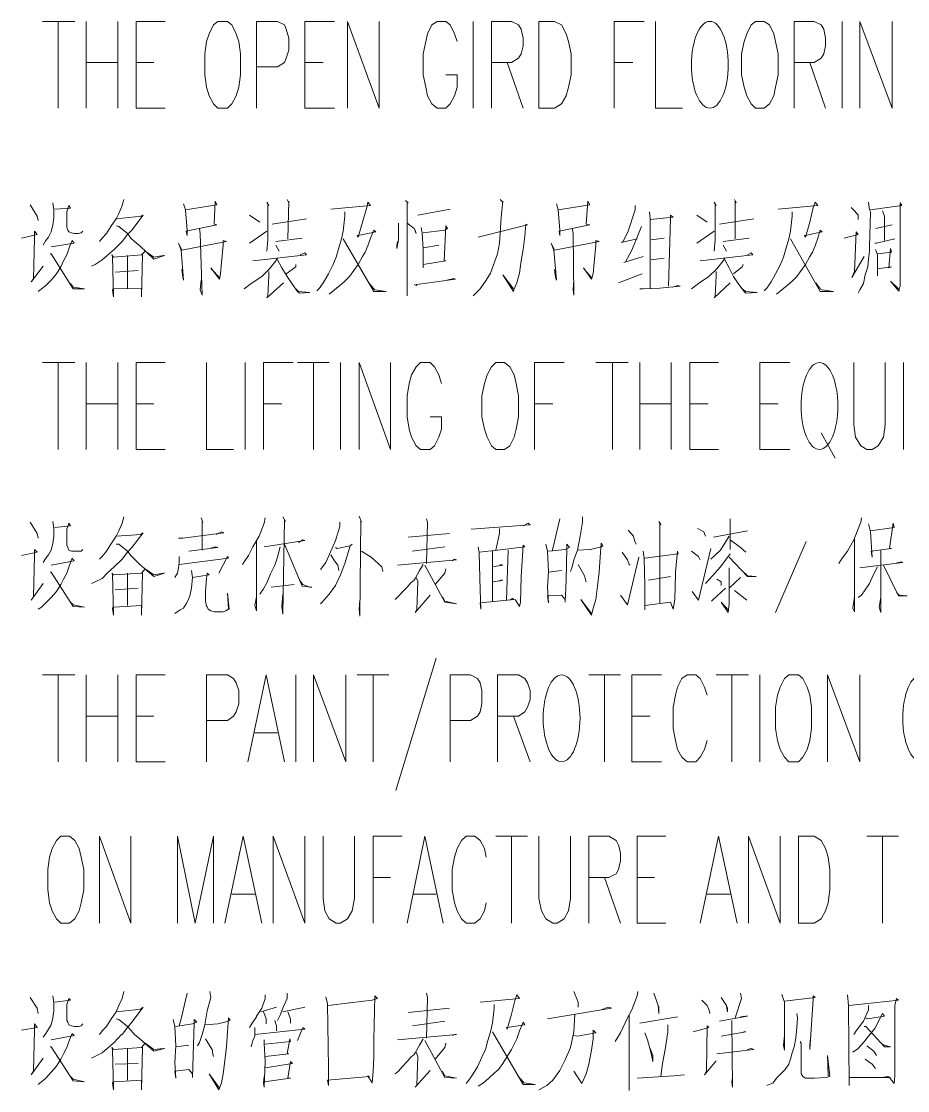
# Model space of a CAD drawing. Header units: millimetres. Extents: x 0 to 588, y 0 to 874.
# Drawn here: x 460.97 to 482.36, y 524.81 to 550.61 of the extents above; entities that cross this region are included whole.
import ezdxf

# ---------------------------------------------------------------- set-up
doc = ezdxf.new("R2010")
doc.units = ezdxf.units.MM
doc.layers.get('0').update_dxf_attribs({"lineweight": 18})

msp = doc.modelspace()

# ---------------------------------------------------------------- linework, layer by layer
at = {"color": 0, "lineweight": 0}
for points in [[(461.476, 550.609), (462.259, 550.609)], [(461.857, 550.609), (461.857, 548.513)], [(462.534, 550.609), (462.534, 548.513)], [(463.296, 550.609), (463.296, 548.513)], [(463.74, 548.513), (463.74, 550.609), (464.439, 550.609)], [(466.64, 548.513), (466.64, 550.609), (467.148, 550.609), (467.318, 550.524), (467.36, 550.418), (467.423, 550.206), (467.423, 549.91), (467.36, 549.72), (467.318, 549.614), (467.148, 549.508), (466.64, 549.508)], [(467.805, 548.513), (467.805, 550.609), (468.524, 550.609)], [(468.842, 548.513), (468.842, 550.609), (469.604, 548.513), (469.604, 550.609)], [(471.488, 550.122), (471.424, 550.312), (471.318, 550.524), (471.212, 550.609), (471.001, 550.609), (470.874, 550.524), (470.768, 550.312), (470.726, 550.122), (470.662, 549.825), (470.662, 549.317), (470.726, 549.021), (470.768, 548.809), (470.874, 548.619), (471.001, 548.513), (471.212, 548.513), (471.318, 548.619), (471.424, 548.809), (471.488, 549.021), (471.488, 549.317), (471.212, 549.317)], [(471.868, 550.609), (471.868, 548.513)], [(472.313, 548.513), (472.313, 550.609), (472.8, 550.609), (472.969, 550.524), (473.033, 550.418), (473.075, 550.206), (473.075, 550.016), (473.033, 549.825), (472.969, 549.72), (472.8, 549.614), (472.313, 549.614)], [(475.276, 548.513), (475.276, 550.609), (475.996, 550.609)], [(476.271, 550.609), (476.271, 548.513), (476.927, 548.513)], [(479.615, 548.513), (479.615, 550.609), (480.102, 550.609), (480.272, 550.524), (480.335, 550.418), (480.377, 550.206), (480.377, 550.016), (480.335, 549.825), (480.272, 549.72), (480.102, 549.614), (479.615, 549.614)], [(480.78, 550.609), (480.78, 548.513)], [(481.203, 548.513), (481.203, 550.609), (481.986, 548.513), (481.986, 550.609)], [(462.534, 549.614), (463.296, 549.614)], [(463.74, 549.614), (464.164, 549.614)], [(467.805, 549.614), (468.249, 549.614)], [(472.694, 549.614), (473.075, 548.513)], [(475.276, 549.614), (475.721, 549.614)], [(479.997, 549.614), (480.377, 548.513)], [(463.74, 548.513), (464.439, 548.513)], [(467.805, 548.513), (468.524, 548.513)], [(463.444, 546.312), (463.402, 546.163), (463.317, 545.973), (463.254, 545.846), (463.127, 545.655), (463.021, 545.486), (462.915, 545.38), (462.851, 545.296)], [(464.884, 546.205), (464.926, 546.058), (464.968, 545.571), (464.968, 545.444), (464.947, 545.55), (465.688, 545.698), (465.624, 545.719), (465.646, 546.269), (465.688, 546.185), (464.926, 546.058)], [(466.894, 546.248), (466.937, 546.163), (466.916, 546.185), (466.916, 545.338), (466.894, 545.062)], [(467.381, 546.312), (467.423, 546.227), (467.423, 546.269), (467.402, 545.359)], [(468.44, 546.079), (469.392, 546.163), (469.329, 546.248), (469.307, 546.121), (469.202, 545.761), (469.096, 545.402), (469.075, 545.444), (469.096, 545.444), (469.519, 545.529), (469.477, 545.571), (469.392, 545.38), (469.329, 545.19), (469.265, 545.042), (469.202, 544.936), (469.096, 544.745), (468.99, 544.597), (468.884, 544.449), (468.778, 544.343), (468.651, 544.237), (468.524, 544.131), (468.397, 544.026)], [(470.239, 546.29), (470.302, 546.227), (470.281, 546.227), (470.281, 543.983), (470.281, 544.428)], [(472.525, 546.312), (472.588, 546.248), (472.588, 546.269), (472.546, 545.888), (472.525, 545.507), (472.503, 545.253), (472.461, 544.999), (472.292, 544.533), (472.186, 544.364), (472.038, 544.153), (471.868, 543.983)], [(473.879, 546.205), (473.922, 546.058), (473.964, 545.571), (473.964, 545.444), (473.943, 545.55), (474.684, 545.698), (474.599, 545.719), (474.641, 546.269), (474.684, 546.185), (473.922, 546.058)], [(477.689, 546.248), (477.732, 546.163), (477.711, 546.185), (477.711, 545.338), (477.689, 545.062)], [(478.176, 546.312), (478.219, 546.227), (478.197, 546.269), (478.197, 545.359)], [(479.235, 546.079), (480.187, 546.163), (480.123, 546.248), (480.081, 546.121), (479.997, 545.761), (479.891, 545.402), (479.87, 545.444), (479.891, 545.444), (480.293, 545.529), (480.25, 545.571), (480.187, 545.38), (480.123, 545.19), (480.06, 545.042), (479.997, 544.936), (479.891, 544.745), (479.785, 544.597), (479.679, 544.449), (479.573, 544.343), (479.446, 544.237), (479.319, 544.131), (479.192, 544.026)], [(481.415, 546.248), (481.436, 546.058), (481.457, 546.015), (481.436, 545.169), (481.436, 545.062), (481.415, 544.872), (481.394, 544.682), (481.33, 544.491), (481.288, 544.28), (481.203, 544.131), (481.161, 544.047)], [(461.179, 546.185), (461.349, 545.909), (461.37, 545.804)], [(461.73, 546.227), (461.751, 546.058), (461.751, 545.867), (461.73, 545.698), (461.687, 545.529), (461.624, 545.402), (461.56, 545.317), (461.497, 545.211)], [(461.772, 546.079), (462.153, 546.1), (462.111, 546.163), (462.068, 546.015), (462.068, 545.634), (462.089, 545.571), (462.111, 545.529), (462.174, 545.507), (462.238, 545.486), (462.344, 545.486), (462.407, 545.507), (462.449, 545.55)], [(468.778, 546.015), (468.778, 545.909), (468.736, 545.55), (468.693, 545.359), (468.63, 545.147), (468.567, 544.915), (468.482, 544.724), (468.376, 544.513), (468.27, 544.322), (468.164, 544.174), (468.101, 544.11)], [(470.535, 545.931), (471.318, 546.079)], [(475.784, 546.163), (475.784, 546.058), (475.615, 545.55), (475.488, 545.296), (475.446, 545.274), (475.827, 545.359)], [(476.123, 546.015), (476.144, 545.846), (476.144, 544.153)], [(479.573, 546.015), (479.573, 545.909), (479.531, 545.55), (479.488, 545.359), (479.425, 545.147), (479.361, 544.915), (479.277, 544.724), (479.171, 544.513), (479.065, 544.322), (478.959, 544.174), (478.896, 544.11)], [(480.991, 546.121), (481.076, 546.036), (481.161, 545.931), (481.161, 545.825)], [(481.457, 546.058), (482.219, 546.163), (482.177, 546.227), (482.177, 544.216), (482.156, 544.153), (482.156, 544.11), (482.134, 544.11), (481.944, 544.343), (482.134, 544.153)], [(481.753, 546.036), (481.796, 545.909), (481.796, 545.317)], [(463.254, 545.846), (463.868, 545.909), (463.846, 545.909), (463.91, 545.931), (463.635, 545.571), (463.529, 545.465), (463.402, 545.296), (463.211, 545.105), (463.042, 544.957), (462.915, 544.851), (462.746, 544.745), (462.661, 544.703)], [(466.471, 545.931), (466.725, 545.761)], [(467.021, 545.719), (467.847, 545.846)], [(470.069, 545.74), (470.069, 545.338), (470.048, 545.211), (470.027, 545.126), (470.027, 545.19), (470.048, 545.296)], [(470.281, 545.74), (470.45, 545.613), (470.493, 545.486), (470.471, 545.571)], [(471.995, 545.402), (473.181, 545.698), (473.139, 545.719), (473.117, 545.423), (473.075, 545.105), (473.033, 544.83), (472.99, 544.533), (472.927, 544.301), (472.863, 544.153), (472.842, 544.089), (472.588, 544.491), (472.842, 544.153)], [(476.144, 545.825), (476.695, 545.888), (476.631, 545.931), (476.631, 545.846), (476.589, 544.216)], [(477.266, 545.931), (477.52, 545.761)], [(477.816, 545.719), (478.642, 545.846)], [(460.968, 545.38), (461.349, 545.465), (461.285, 545.55), (461.285, 545.38), (461.264, 544.385), (461.2, 544.322), (461.497, 544.703)], [(463.254, 545.676), (463.317, 545.655), (463.529, 545.486), (463.613, 545.38), (463.698, 545.296), (463.825, 545.19), (464.164, 544.872), (464.418, 544.957), (464.397, 544.957), (464.164, 544.915), (463.952, 545.062), (463.868, 544.978), (463.19, 544.915), (463.148, 544.978), (463.169, 544.936), (463.19, 543.962), (463.169, 544.131), (463.19, 544.153), (463.211, 544.153), (463.868, 544.174), (463.868, 543.962), (463.889, 544.978)], [(465.264, 545.613), (465.286, 545.486), (465.328, 544.004), (465.286, 544.131), (465.307, 544.364)], [(466.471, 545.253), (466.894, 545.55)], [(470.62, 545.634), (470.641, 545.507), (470.662, 545.105), (470.662, 544.661), (470.662, 544.745), (471.212, 544.83), (471.17, 544.83), (471.212, 545.676), (471.255, 545.613), (471.191, 545.571), (470.662, 545.507)], [(474.26, 545.613), (474.281, 545.486), (474.303, 544.004), (474.281, 544.131), (474.303, 544.364)], [(475.933, 545.655), (475.7, 545.084), (475.551, 544.809), (475.509, 544.788), (475.975, 544.936)], [(477.266, 545.253), (477.689, 545.55)], [(480.822, 545.38), (481.161, 545.465), (481.118, 545.529), (481.076, 544.576), (481.012, 544.428), (481.309, 544.936)], [(481.584, 545.613), (481.986, 545.698)], [(461.687, 545.169), (462.238, 545.253), (462.195, 545.317), (462.132, 545.169), (462.068, 544.978), (461.984, 544.83), (461.92, 544.682), (461.814, 544.513), (461.687, 544.364), (461.56, 544.237), (461.454, 544.153), (461.37, 544.089)], [(464.841, 544.618), (464.862, 544.428), (464.884, 544.364), (464.82, 545.084), (464.757, 545.253), (464.841, 545.084), (465.921, 545.296), (465.836, 545.317), (465.836, 545.211), (465.794, 544.788), (465.772, 544.513), (465.751, 544.385), (465.54, 544.661), (465.561, 544.618), (465.751, 544.428)], [(467.106, 545.296), (467.741, 545.38)], [(467.106, 545.211), (467.191, 545.062)], [(468.736, 545.359), (469.477, 544.089), (469.773, 544.089), (469.498, 544.131), (469.477, 544.153), (469.35, 544.301)], [(470.662, 545.147), (471.043, 545.211)], [(473.837, 544.618), (473.858, 544.428), (473.879, 544.364), (473.816, 545.084), (473.752, 545.253), (473.837, 545.084), (474.916, 545.296), (474.832, 545.317), (474.832, 545.211), (474.789, 544.788), (474.768, 544.513), (474.726, 544.385), (474.536, 544.661), (474.557, 544.618), (474.726, 544.428)], [(476.483, 545.38), (476.165, 545.338)], [(477.901, 545.296), (478.536, 545.38)], [(477.901, 545.211), (477.986, 545.062)], [(479.531, 545.359), (480.25, 544.089), (480.568, 544.089), (480.293, 544.131), (480.25, 544.153), (480.145, 544.301)], [(481.563, 545.253), (481.605, 545.253), (482.05, 545.359)], [(461.666, 544.999), (461.687, 544.999), (462.216, 544.153), (462.492, 544.153), (462.216, 544.195), (462.153, 544.28)], [(463.529, 544.957), (463.529, 544.174)], [(466.556, 544.83), (467.847, 544.978), (467.805, 545.02), (467.699, 544.978)], [(477.351, 544.83), (478.621, 544.978), (478.578, 545.02), (478.494, 544.978)], [(481.584, 545.105), (481.626, 544.978), (481.626, 544.47), (481.626, 544.639), (481.965, 544.682), (481.901, 544.661), (481.944, 545.126), (481.965, 545.042), (481.626, 544.999)], [(467.148, 544.894), (467.106, 544.83), (466.958, 544.639), (466.767, 544.449), (466.513, 544.28), (466.344, 544.153)], [(467.148, 544.851), (467.254, 544.661), (467.381, 544.449), (467.508, 544.259), (467.635, 544.089), (467.678, 544.047), (467.932, 544.068), (467.656, 544.089), (467.593, 544.153)], [(467.593, 544.745), (467.593, 544.682), (467.36, 544.513)], [(476.165, 544.851), (476.483, 544.894)], [(477.943, 544.894), (477.901, 544.83), (477.753, 544.639), (477.562, 544.449), (477.308, 544.28), (477.139, 544.153)], [(477.943, 544.851), (478.049, 544.661), (478.155, 544.449), (478.282, 544.259), (478.409, 544.089), (478.451, 544.047), (478.726, 544.068), (478.451, 544.089), (478.367, 544.153)], [(478.388, 544.745), (478.367, 544.682), (478.155, 544.513)], [(463.233, 544.555), (463.783, 544.597)], [(466.937, 544.576), (466.937, 544.47), (466.916, 543.983), (466.894, 543.941), (467.296, 544.301)], [(475.382, 544.301), (475.954, 544.513)], [(477.732, 544.576), (477.732, 544.47), (477.711, 543.983), (477.689, 543.941), (478.07, 544.301)], [(470.45, 544.259), (470.493, 544.237), (470.514, 544.259), (471.445, 544.385), (471.403, 544.407), (471.233, 544.364)], [(475.89, 544.153), (475.975, 544.153), (476.377, 544.174), (476.864, 544.216), (476.8, 544.237), (476.779, 544.216), (476.673, 544.195)], [(461.476, 542.375), (462.259, 542.375)], [(461.857, 542.375), (461.857, 540.279)], [(462.534, 542.375), (462.534, 540.279)], [(463.296, 542.375), (463.296, 540.279)], [(463.74, 540.279), (463.74, 542.375), (464.439, 542.375)], [(465.434, 542.375), (465.434, 540.279), (466.09, 540.279)], [(466.365, 542.375), (466.365, 540.279)], [(466.81, 540.279), (466.81, 542.375), (467.529, 542.375)], [(467.635, 542.375), (468.397, 542.375)], [(468.016, 542.375), (468.016, 540.279)], [(468.672, 542.375), (468.672, 540.279)], [(469.117, 540.279), (469.117, 542.375), (469.879, 540.279), (469.879, 542.375)], [(471.106, 541.867), (471.043, 542.078), (470.937, 542.269), (470.831, 542.375), (470.599, 542.375), (470.493, 542.269), (470.387, 542.078), (470.323, 541.867), (470.281, 541.57), (470.281, 541.062), (470.323, 540.766), (470.387, 540.576), (470.493, 540.364), (470.599, 540.279), (470.831, 540.279), (470.937, 540.364), (471.043, 540.576), (471.106, 540.766), (471.106, 541.062), (470.831, 541.062)], [(473.35, 540.279), (473.35, 542.375), (474.07, 542.375)], [(474.832, 542.375), (475.615, 542.375)], [(475.234, 542.375), (475.234, 540.279)], [(475.89, 542.375), (475.89, 540.279)], [(476.652, 542.375), (476.652, 540.279)], [(477.097, 540.279), (477.097, 542.375), (477.795, 542.375)], [(478.79, 540.279), (478.79, 542.375), (479.51, 542.375)], [(481.055, 542.375), (481.055, 540.872), (481.097, 540.576), (481.224, 540.364), (481.372, 540.279), (481.499, 540.279), (481.647, 540.364), (481.774, 540.576), (481.817, 540.872), (481.817, 542.375)], [(482.261, 542.375), (482.261, 540.279)], [(462.534, 541.38), (463.296, 541.38)], [(463.74, 541.38), (464.164, 541.38)], [(466.81, 541.38), (467.254, 541.38)], [(473.35, 541.38), (473.795, 541.38)], [(475.89, 541.38), (476.652, 541.38)], [(477.097, 541.38), (477.541, 541.38)], [(478.79, 541.38), (479.235, 541.38)], [(480.272, 540.681), (480.61, 540.067)], [(463.74, 540.279), (464.439, 540.279)], [(477.097, 540.279), (477.795, 540.279)], [(478.79, 540.279), (479.51, 540.279)], [(461.179, 538.522), (461.349, 538.247), (461.37, 538.141)], [(461.73, 538.543), (461.751, 538.374), (461.751, 538.183), (461.73, 538.014), (461.687, 537.845), (461.624, 537.739), (461.56, 537.654), (461.497, 537.549)], [(461.772, 538.395), (462.153, 538.438), (462.111, 538.501), (462.068, 538.353), (462.068, 537.972), (462.089, 537.909), (462.111, 537.845), (462.174, 537.824), (462.407, 537.824), (462.449, 537.866)], [(463.444, 538.649), (463.402, 538.501), (463.317, 538.311), (463.254, 538.183), (463.127, 537.993), (463.021, 537.824), (462.915, 537.697), (462.851, 537.633)], [(465.307, 538.628), (465.349, 538.522), (465.328, 538.543), (465.328, 537.845)], [(466.852, 538.628), (466.831, 538.501), (466.704, 538.183), (466.556, 537.93), (466.45, 537.718), (466.344, 537.569), (466.302, 537.506)], [(467.275, 538.649), (467.339, 538.543), (467.318, 538.586), (467.275, 536.3), (467.254, 536.49), (467.275, 536.787)], [(468.651, 538.522), (468.651, 538.417), (468.545, 538.078), (468.44, 537.824), (468.312, 537.549), (468.185, 537.379)], [(469.117, 538.67), (469.18, 538.522), (469.159, 538.565), (469.138, 536.258), (469.117, 536.427), (469.138, 536.639)], [(470.747, 538.607), (470.768, 538.522), (470.747, 537.528)], [(471.826, 538.353), (473.244, 538.459), (473.202, 538.501), (473.075, 538.438)], [(473.964, 538.607), (473.922, 538.438), (473.837, 538.057), (473.774, 537.824)], [(474.514, 538.649), (474.514, 538.522), (474.451, 538.183), (474.387, 537.845), (474.303, 537.612), (474.26, 537.443), (474.218, 537.337)], [(476.356, 538.543), (476.398, 538.459), (476.377, 538.522), (476.377, 536.575)], [(478.07, 538.607), (478.07, 537.866)], [(481.245, 538.628), (481.224, 538.522), (481.055, 538.099), (480.907, 537.824), (480.78, 537.654), (480.695, 537.528)], [(481.415, 538.48), (481.457, 538.289), (481.499, 537.676), (481.478, 537.824), (481.965, 537.887), (481.923, 537.887), (482.007, 538.501), (482.029, 538.395), (481.457, 538.311)], [(463.254, 538.183), (463.868, 538.226), (463.846, 538.226), (463.91, 538.268), (463.635, 537.909), (463.529, 537.803), (463.402, 537.633), (463.381, 537.612), (463.211, 537.443), (463.042, 537.295), (462.915, 537.168), (462.746, 537.083), (462.661, 537.04)], [(464.757, 538.141), (464.862, 538.141), (465.857, 538.268), (465.794, 538.289), (465.667, 538.226)], [(470.302, 538.163), (471.297, 538.247)], [(472.503, 538.374), (472.503, 538.247), (472.419, 537.845)], [(475.615, 538.332), (475.742, 538.183), (475.763, 538.078), (475.805, 537.993)], [(477.287, 538.374), (477.435, 538.289), (477.478, 538.183)], [(477.668, 538.163), (478.494, 538.311)], [(463.254, 537.993), (463.317, 537.993), (463.529, 537.824), (463.613, 537.718), (463.698, 537.633), (463.825, 537.506), (464.164, 537.21), (464.418, 537.295), (464.397, 537.295), (464.164, 537.252), (463.952, 537.4), (463.868, 537.295), (463.19, 537.252), (463.148, 537.295), (463.169, 537.274), (463.19, 536.279), (463.169, 536.448), (463.19, 536.469), (463.211, 536.469), (463.868, 536.511), (463.868, 536.279), (463.889, 537.295)], [(466.64, 538.078), (466.64, 536.385), (466.598, 536.511), (466.64, 536.723)], [(466.831, 537.93), (467.805, 538.078), (467.762, 538.099), (467.656, 538.035)], [(467.318, 537.993), (467.741, 536.977), (467.974, 536.956), (467.932, 536.956), (467.762, 537.019), (467.678, 537.125)], [(468.545, 537.909), (468.588, 537.887), (468.905, 537.951), (468.947, 537.993), (468.905, 537.951), (468.778, 537.528), (468.672, 537.252), (468.545, 536.998), (468.397, 536.787), (468.228, 536.596), (468.185, 536.554)], [(473.625, 537.993), (473.668, 537.824), (473.689, 537.337), (473.668, 536.956), (473.689, 536.575), (473.668, 536.744), (474.006, 536.765), (474.091, 536.66), (474.091, 536.596), (474.112, 537.125), (474.133, 537.887), (474.133, 537.993), (474.197, 537.909), (474.091, 537.866), (473.689, 537.824)], [(474.387, 537.845), (474.684, 537.866), (474.705, 537.866), (474.959, 537.93), (475.001, 537.951), (474.959, 538.014), (474.938, 537.676), (474.916, 537.316), (474.874, 536.977), (474.832, 536.66), (474.768, 536.448), (474.726, 536.279), (474.472, 536.66), (474.726, 536.321)], [(478.049, 538.183), (477.837, 537.845), (477.605, 537.633)], [(478.07, 538.099), (478.324, 537.909), (478.451, 537.803)], [(479.171, 536.342), (479.912, 538.057)], [(481.076, 538.12), (481.076, 536.363), (481.034, 536.448), (481.076, 536.723)], [(460.968, 537.718), (461.349, 537.803), (461.285, 537.866), (461.285, 537.718), (461.264, 536.723), (461.2, 536.639), (461.497, 537.04)], [(465.01, 537.824), (465.709, 537.909), (465.646, 537.93), (465.519, 537.887)], [(467.212, 537.93), (467.148, 537.676), (467.085, 537.485), (466.979, 537.274), (466.894, 537.062), (466.81, 536.914), (466.725, 536.787)], [(468.44, 537.739), (468.524, 537.591), (468.609, 537.485), (468.63, 537.358)], [(469.18, 537.824), (469.413, 537.676), (469.667, 537.443), (469.688, 537.337)], [(470.408, 537.824), (471.191, 537.93)], [(471.995, 537.93), (472.017, 537.782), (472.038, 536.893), (472.059, 536.427), (472.038, 536.575), (472.863, 536.66), (472.821, 536.68), (472.757, 536.639)], [(472.885, 536.66), (472.99, 536.49), (473.012, 536.596), (473.033, 537.21), (473.075, 537.972), (473.117, 537.93), (472.461, 537.845), (472.017, 537.803)], [(472.334, 537.824), (472.334, 536.617)], [(472.715, 537.845), (472.673, 536.639)], [(475.467, 537.803), (475.594, 537.612), (475.636, 537.506), (475.657, 537.485)], [(475.975, 537.824), (475.996, 537.654), (476.017, 536.998), (476.017, 536.406), (476.017, 536.511), (476.631, 536.596), (476.695, 536.427), (476.737, 536.66), (476.758, 537.274), (476.758, 537.316), (476.8, 537.824), (476.822, 537.76), (476.017, 537.654)], [(477.139, 537.824), (477.308, 537.697), (477.351, 537.612)], [(477.16, 536.85), (477.308, 536.639), (477.605, 537.887)], [(478.07, 537.76), (477.837, 537.443), (477.647, 537.231), (477.478, 537.04)], [(481.711, 537.845), (481.711, 536.342), (481.669, 536.469), (481.711, 536.702)], [(461.687, 537.485), (462.238, 537.591), (462.195, 537.654), (462.132, 537.485), (462.068, 537.295), (461.984, 537.146), (461.92, 537.019), (461.814, 536.85), (461.687, 536.702), (461.56, 536.575), (461.454, 536.469), (461.37, 536.427)], [(464.778, 537.697), (464.778, 537.549), (464.757, 537.422), (464.735, 537.295), (464.672, 537.189)], [(464.778, 537.506), (465.963, 537.654), (465.942, 537.697), (465.73, 537.295)], [(470.662, 537.506), (470.577, 537.358), (470.471, 537.168), (470.45, 537.125), (470.366, 537.062), (470.281, 536.956), (469.985, 536.66)], [(470.048, 537.485), (471.466, 537.612), (471.424, 537.633), (471.361, 537.591)], [(470.704, 537.485), (471.191, 536.596), (471.466, 536.554), (471.191, 536.617), (471.128, 536.723)], [(472.334, 537.443), (472.588, 537.485), (472.546, 537.506), (472.503, 537.485)], [(474.409, 537.506), (474.557, 537.231), (474.578, 537.168), (474.599, 537.083)], [(475.425, 536.765), (475.594, 536.533), (475.869, 537.676)], [(478.049, 537.676), (478.494, 537.21), (478.705, 537.21), (478.494, 537.231), (478.43, 537.295)], [(481.203, 537.422), (482.24, 537.549), (482.198, 537.569), (482.05, 537.528)], [(481.774, 537.485), (482.134, 536.744), (482.346, 536.744), (482.156, 536.765), (482.092, 536.829)], [(461.666, 537.316), (461.687, 537.316), (462.216, 536.49), (462.492, 536.469), (462.216, 536.533), (462.153, 536.596)], [(463.529, 537.295), (463.529, 536.511)], [(465.074, 537.358), (465.095, 537.189), (465.074, 536.935), (465.032, 536.744), (464.989, 536.639), (464.947, 536.554), (464.884, 536.448), (464.799, 536.406), (464.672, 536.321)], [(465.095, 537.189), (465.497, 537.252), (465.455, 537.295), (465.434, 537.168), (465.413, 536.85), (465.413, 536.617), (465.434, 536.49), (465.455, 536.49), (465.476, 536.427), (465.54, 536.385), (465.624, 536.363), (465.836, 536.363), (465.899, 536.385), (465.963, 536.427), (465.984, 536.427), (465.942, 536.808), (465.963, 536.427)], [(471.212, 537.4), (471.191, 537.295), (470.958, 537.019)], [(473.689, 537.316), (474.006, 537.358)], [(476.631, 537.21), (476.102, 537.125)], [(478.049, 537.422), (478.049, 536.554), (478.028, 536.342), (477.859, 536.596), (478.028, 536.406)], [(481.626, 537.443), (481.521, 537.231), (481.436, 537.04), (481.33, 536.893), (481.245, 536.765), (481.161, 536.702)], [(467.55, 537.019), (467, 536.956)], [(470.493, 537.189), (470.535, 537.104), (470.514, 536.406), (470.471, 536.342), (470.831, 536.765)], [(472.355, 537.083), (472.588, 537.125), (472.546, 537.125), (472.503, 537.104)], [(477.753, 537.146), (477.859, 537.083), (477.859, 536.998)], [(478.324, 537.189), (478.049, 536.935)], [(463.233, 536.893), (463.783, 536.935)], [(477.626, 536.617), (477.647, 536.639), (477.964, 536.935)], [(478.176, 536.871), (478.473, 536.639)], [(470.979, 535.241), (470.006, 532.045)], [(461.476, 534.839), (462.259, 534.839)], [(461.857, 534.839), (461.857, 532.744)], [(462.534, 534.839), (462.534, 532.744)], [(463.296, 534.839), (463.296, 532.744)], [(463.74, 532.744), (463.74, 534.839), (464.439, 534.839)], [(465.434, 532.744), (465.434, 534.839), (465.942, 534.839), (466.09, 534.755), (466.154, 534.649), (466.217, 534.458), (466.217, 534.141), (466.154, 533.95), (466.09, 533.845), (465.942, 533.739), (465.434, 533.739)], [(466.429, 532.744), (466.873, 534.839), (467.318, 532.744)], [(467.593, 534.839), (467.593, 532.744)], [(468.016, 532.744), (468.016, 534.839), (468.799, 532.744), (468.799, 534.839)], [(469.075, 534.839), (469.837, 534.839)], [(469.455, 534.839), (469.455, 532.744)], [(471.318, 532.744), (471.318, 534.839), (471.805, 534.839), (471.974, 534.755), (472.038, 534.649), (472.08, 534.458), (472.08, 534.141), (472.038, 533.95), (471.974, 533.845), (471.805, 533.739), (471.318, 533.739)], [(472.461, 532.744), (472.461, 534.839), (472.969, 534.839), (473.117, 534.755), (473.181, 534.649), (473.244, 534.458), (473.244, 534.247), (473.181, 534.056), (473.117, 533.95), (472.969, 533.845), (472.461, 533.845)], [(474.663, 534.839), (475.425, 534.839)], [(475.043, 534.839), (475.043, 532.744)], [(475.7, 532.744), (475.7, 534.839), (476.419, 534.839)], [(477.52, 534.352), (477.457, 534.543), (477.351, 534.755), (477.245, 534.839), (477.033, 534.839), (476.906, 534.755), (476.8, 534.543), (476.758, 534.352), (476.695, 534.056), (476.695, 533.548), (476.758, 533.252), (476.8, 533.04), (476.906, 532.85), (477.033, 532.744), (477.245, 532.744), (477.351, 532.85), (477.457, 533.04), (477.52, 533.252)], [(477.732, 534.839), (478.515, 534.839)], [(478.113, 534.839), (478.113, 532.744)], [(478.79, 534.839), (478.79, 532.744)], [(480.42, 532.744), (480.42, 534.839), (481.203, 532.744), (481.203, 534.839)], [(462.534, 533.845), (463.296, 533.845)], [(463.74, 533.845), (464.164, 533.845)], [(472.842, 533.845), (473.244, 532.744)], [(475.7, 533.845), (476.144, 533.845)], [(466.598, 533.442), (467.148, 533.442)], [(463.74, 532.744), (464.439, 532.744)], [(475.7, 532.744), (476.419, 532.744)], [(462.851, 528.849), (462.851, 530.945), (463.613, 528.849), (463.613, 530.945)], [(464.735, 528.849), (464.735, 530.945), (465.159, 528.849), (465.603, 530.945), (465.603, 528.849)], [(465.878, 528.849), (466.323, 530.945), (466.767, 528.849)], [(467.043, 528.849), (467.043, 530.945), (467.805, 528.849), (467.805, 530.945)], [(468.249, 530.945), (468.249, 529.442), (468.291, 529.145), (468.397, 528.955), (468.567, 528.849), (468.672, 528.849), (468.842, 528.955), (468.947, 529.145), (469.011, 529.442), (469.011, 530.945)], [(469.455, 528.849), (469.455, 530.945), (470.154, 530.945)], [(470.281, 528.849), (470.704, 530.945), (471.149, 528.849)], [(472.186, 530.437), (472.144, 530.648), (472.038, 530.839), (471.911, 530.945), (471.699, 530.945), (471.593, 530.839), (471.488, 530.648), (471.424, 530.437), (471.361, 530.14), (471.361, 529.654), (471.424, 529.336), (471.488, 529.145), (471.593, 528.955), (471.699, 528.849), (471.911, 528.849), (472.038, 528.955), (472.144, 529.145), (472.186, 529.336)], [(472.419, 530.945), (473.181, 530.945)], [(472.8, 530.945), (472.8, 528.849)], [(473.456, 530.945), (473.456, 529.442), (473.519, 529.145), (473.625, 528.955), (473.795, 528.849), (473.901, 528.849), (474.07, 528.955), (474.176, 529.145), (474.218, 529.442), (474.218, 530.945)], [(474.663, 528.849), (474.663, 530.945), (475.149, 530.945), (475.319, 530.839), (475.382, 530.733), (475.425, 530.543), (475.425, 530.352), (475.382, 530.14), (475.319, 530.034), (475.149, 529.95), (474.663, 529.95)], [(475.827, 528.849), (475.827, 530.945), (476.525, 530.945)], [(477.351, 528.849), (477.795, 530.945), (478.24, 528.849)], [(478.515, 528.849), (478.515, 530.945), (479.277, 528.849), (479.277, 530.945)], [(481.372, 530.945), (482.134, 530.945)], [(481.753, 530.945), (481.753, 528.849)], [(469.455, 529.95), (469.879, 529.95)], [(475.043, 529.95), (475.425, 528.849)], [(475.827, 529.95), (476.25, 529.95)], [(466.048, 529.548), (466.598, 529.548)], [(470.429, 529.548), (470.979, 529.548)], [(477.52, 529.548), (478.07, 529.548)], [(475.827, 528.849), (476.525, 528.849)], [(463.444, 527.198), (463.402, 527.029), (463.317, 526.86), (463.254, 526.711), (463.127, 526.521), (463.021, 526.351), (462.915, 526.246), (462.851, 526.161)], [(464.968, 527.155), (464.926, 526.986), (464.841, 526.606), (464.778, 526.373)], [(465.519, 527.198), (465.54, 527.05), (465.455, 526.732), (465.392, 526.394), (465.328, 526.161), (465.264, 525.971), (465.222, 525.886)], [(467.381, 527.155), (467.381, 527.029), (467.296, 526.838), (467.212, 526.626), (467.148, 526.5)], [(470.747, 527.155), (470.768, 527.05), (470.747, 526.076)], [(474.303, 527.198), (474.409, 526.944), (474.409, 526.817)], [(475.848, 527.198), (475.827, 527.092), (475.7, 526.754), (475.594, 526.563), (475.425, 526.203), (475.298, 525.992)], [(476.229, 527.155), (476.335, 526.86), (476.356, 526.669), (476.356, 526.838)], [(478.324, 527.155), (478.346, 527.029), (478.197, 526.563)], [(461.179, 527.05), (461.349, 526.796), (461.37, 526.669)], [(461.73, 527.092), (461.751, 526.923), (461.751, 526.732), (461.73, 526.563), (461.687, 526.394), (461.624, 526.288), (461.56, 526.182), (461.497, 526.097)], [(461.772, 526.944), (462.153, 526.986), (462.111, 527.029), (462.068, 526.881), (462.068, 526.5), (462.089, 526.457), (462.111, 526.394), (462.174, 526.373), (462.238, 526.351), (462.344, 526.351), (462.407, 526.373), (462.449, 526.415)], [(466.852, 527.114), (466.852, 527.029), (466.767, 526.796), (466.64, 526.606), (466.64, 526.584), (466.534, 526.436), (466.471, 526.33)], [(468.312, 527.071), (468.355, 526.902), (468.376, 525.357), (468.376, 524.933), (468.355, 525.06), (469.371, 525.145), (469.329, 525.166), (469.434, 524.997), (469.455, 525.272), (469.477, 525.611), (469.477, 526.034), (469.498, 527.092), (469.561, 527.029), (469.434, 526.986), (468.905, 526.923), (468.884, 526.923), (468.376, 526.86)], [(472.377, 526.881), (472.377, 526.796), (472.334, 526.436), (472.292, 526.225), (472.228, 526.012), (472.165, 525.801), (472.08, 525.611), (471.974, 525.378), (471.868, 525.208), (471.763, 525.06), (471.699, 524.976)], [(472.038, 526.944), (472.99, 527.029), (472.927, 527.114), (472.885, 527.008), (472.8, 526.648), (472.694, 526.288), (472.673, 526.33), (472.694, 526.33), (473.117, 526.394), (473.075, 526.457), (472.99, 526.246), (472.927, 526.055), (472.863, 525.928), (472.8, 525.801), (472.694, 525.632), (472.588, 525.462), (472.482, 525.314), (472.377, 525.23), (472.25, 525.103), (472.123, 524.997), (471.995, 524.912)], [(477.393, 526.986), (477.52, 526.86), (477.562, 526.775), (477.584, 526.669)], [(477.859, 527.05), (477.986, 526.86), (478.007, 526.796), (478.007, 526.711), (477.986, 526.838)], [(479.34, 527.114), (479.319, 527.114), (479.383, 526.944), (479.383, 525.78), (479.361, 525.907), (479.383, 526.14)], [(479.383, 526.965), (480.123, 527.05), (480.081, 527.092), (480.081, 527.008), (479.997, 525.801), (479.997, 525.928), (480.018, 526.119)], [(480.907, 527.114), (480.928, 526.86), (480.949, 524.933), (480.949, 525.124), (481.944, 525.124), (481.88, 525.145), (481.732, 525.124)], [(480.949, 526.86), (482.134, 526.986), (482.092, 527.029), (482.05, 526.86), (482.05, 525.166), (482.029, 524.976), (481.923, 525.124)], [(463.254, 526.711), (463.868, 526.775), (463.846, 526.775), (463.91, 526.817), (463.635, 526.457), (463.529, 526.33), (463.402, 526.161), (463.381, 526.161), (463.211, 525.971), (463.042, 525.822), (462.915, 525.716), (462.661, 525.59)], [(466.746, 526.711), (467.127, 526.817)], [(466.81, 526.711), (466.873, 526.542), (466.873, 526.415)], [(467.275, 526.711), (467.805, 526.817)], [(467.402, 526.711), (467.466, 526.542), (467.466, 526.436)], [(470.302, 526.69), (471.297, 526.796)], [(474.324, 526.648), (474.303, 526.225), (474.218, 525.843), (474.091, 525.547), (473.964, 525.293), (473.795, 525.06), (473.647, 524.933), (473.456, 524.827)], [(473.668, 526.542), (475.213, 526.796), (475.128, 526.817), (474.959, 526.754)], [(475.636, 526.626), (475.636, 524.806), (475.636, 525.124)], [(479.679, 526.669), (479.7, 526.563), (479.679, 526.33), (479.658, 526.076), (479.615, 525.865), (479.573, 525.716), (479.531, 525.568), (479.488, 525.441), (479.404, 525.314), (479.192, 525.103), (479.108, 524.997), (478.959, 524.933)], [(481.33, 526.563), (481.394, 526.542), (481.796, 526.606), (481.753, 526.669), (481.563, 526.309), (481.415, 526.119), (481.288, 525.971), (481.161, 525.822), (481.034, 525.738)], [(481.415, 526.86), (481.415, 526.754), (481.288, 526.479), (481.118, 526.246), (481.055, 526.161)], [(460.968, 526.267), (461.349, 526.33), (461.285, 526.415), (461.285, 526.267), (461.264, 525.272), (461.2, 525.187), (461.497, 525.59)], [(463.254, 526.542), (463.317, 526.521), (463.529, 526.351), (463.613, 526.267), (463.698, 526.161), (463.825, 526.055), (464.164, 525.759), (464.418, 525.822), (464.397, 525.822), (464.164, 525.801), (463.952, 525.949), (463.868, 525.843), (463.19, 525.801), (463.148, 525.843), (463.169, 525.801), (463.19, 524.827), (463.169, 524.997), (463.19, 525.018), (463.211, 525.018), (463.868, 525.06), (463.868, 524.827), (463.889, 525.843)], [(464.63, 526.521), (464.672, 526.351), (464.693, 525.886), (464.672, 525.483), (464.693, 525.103), (464.672, 525.272), (465.01, 525.314), (465.095, 525.208), (465.095, 525.124), (465.116, 525.653), (465.137, 526.436), (465.137, 526.521), (465.201, 526.457), (465.095, 526.415), (464.693, 526.351)], [(465.392, 526.394), (465.709, 526.415), (465.963, 526.479), (466.005, 526.5), (465.963, 526.563), (465.942, 526.225), (465.921, 525.865), (465.878, 525.526), (465.836, 525.208), (465.794, 524.997), (465.73, 524.827), (465.497, 525.208), (465.751, 524.869)], [(467.085, 526.5), (467.127, 526.373), (467.127, 526.246)], [(470.408, 526.373), (471.191, 526.479)], [(475.89, 526.436), (476.8, 526.584)], [(476.567, 526.394), (476.567, 526.225), (476.504, 525.801), (476.44, 525.462), (476.398, 525.145)], [(477.181, 526.225), (477.562, 526.33), (477.52, 526.373), (477.499, 525.272), (477.457, 525.187), (477.732, 525.526)], [(477.816, 526.479), (478.494, 526.606), (478.451, 526.606), (478.324, 526.584)], [(478.113, 526.5), (478.134, 524.891), (478.113, 525.018), (478.134, 525.124)], [(461.687, 526.034), (462.238, 526.14), (462.195, 526.182), (462.132, 526.034), (462.068, 525.843), (461.984, 525.695), (461.92, 525.568), (461.814, 525.399), (461.687, 525.251), (461.56, 525.103), (461.454, 525.018), (461.37, 524.954)], [(466.598, 526.33), (466.598, 526.119), (466.556, 526.012), (466.534, 525.949), (466.513, 525.865)], [(466.598, 526.161), (467.805, 526.288), (467.762, 526.33), (467.635, 526.012)], [(470.048, 526.034), (471.466, 526.161), (471.424, 526.161), (471.361, 526.14)], [(472.334, 526.225), (473.075, 524.954), (473.371, 524.954), (473.096, 524.997), (473.075, 525.018), (472.948, 525.166)], [(474.281, 526.14), (474.387, 526.119), (474.832, 526.203), (474.768, 526.267), (474.768, 526.055), (474.726, 525.78), (474.663, 525.441), (474.599, 525.208), (474.493, 524.976), (474.303, 525.272)], [(476.017, 526.203), (476.081, 526.034), (476.144, 525.801), (476.187, 525.632), (476.208, 525.505), (476.208, 525.653), (476.144, 525.822)], [(477.859, 526.119), (478.451, 526.225), (478.409, 526.225), (478.346, 526.203)], [(481.309, 526.351), (481.351, 526.351), (481.796, 525.865), (481.944, 525.865), (481.796, 525.907), (481.711, 525.949)], [(461.666, 525.865), (461.687, 525.865), (462.216, 525.039), (462.492, 525.018), (462.216, 525.082), (462.153, 525.145)], [(464.693, 525.865), (465.01, 525.907)], [(465.413, 526.055), (465.582, 525.78), (465.582, 525.716), (465.603, 525.632)], [(466.831, 526.034), (466.831, 525.949), (466.852, 525.505), (466.831, 524.891), (466.81, 524.997), (466.831, 525.145)], [(466.852, 525.928), (467.466, 525.992), (467.445, 526.055), (467.381, 525.695), (467.423, 525.695), (466.852, 525.632)], [(470.662, 526.055), (470.577, 525.907), (470.471, 525.716), (470.45, 525.674), (470.366, 525.611), (470.281, 525.505), (470.154, 525.378), (470.069, 525.272), (469.985, 525.208)], [(470.704, 526.012), (471.191, 525.124), (471.466, 525.103), (471.191, 525.166), (471.128, 525.272)], [(471.212, 525.949), (471.191, 525.843), (470.958, 525.568)], [(479.764, 525.992), (479.785, 525.949), (479.785, 525.208), (479.827, 525.145), (479.891, 525.103), (480.102, 525.103), (480.399, 525.124), (480.462, 525.145), (480.483, 525.166), (480.42, 525.653), (480.441, 525.166)], [(481.372, 525.886), (481.542, 525.759), (481.605, 525.653)], [(463.529, 525.822), (463.529, 525.06)], [(470.493, 525.738), (470.535, 525.632), (470.514, 524.933), (470.471, 524.891), (470.831, 525.293)], [(477.753, 525.695), (478.642, 525.801), (478.578, 525.822), (478.494, 525.801)], [(463.233, 525.441), (463.783, 525.462)], [(466.852, 525.357), (467.508, 525.462), (467.466, 525.505), (467.402, 525.103), (467.466, 525.103), (466.831, 525.018)], [(481.33, 525.568), (481.499, 525.441), (481.584, 525.336)], [(475.827, 525.103), (476.716, 525.166), (476.97, 525.187)]]:
    msp.add_lwpolyline(points, dxfattribs=at)
for points in [[(465.709, 550.609), (465.603, 550.524), (465.497, 550.312), (465.434, 550.122), (465.392, 549.825), (465.392, 549.317), (465.434, 549.021), (465.497, 548.809), (465.603, 548.619), (465.709, 548.513), (465.942, 548.513), (466.048, 548.619), (466.154, 548.809), (466.217, 549.021), (466.259, 549.317), (466.259, 549.825), (466.217, 550.122), (466.154, 550.312), (466.048, 550.524), (465.942, 550.609)], [(473.456, 548.513), (473.456, 550.609), (473.837, 550.609), (474.006, 550.524), (474.112, 550.312), (474.176, 550.122), (474.239, 549.825), (474.239, 549.317), (474.176, 549.021), (474.112, 548.809), (474.006, 548.619), (473.837, 548.513)], [(478.684, 550.609), (478.578, 550.524), (478.473, 550.312), (478.409, 550.122), (478.346, 549.825), (478.346, 549.317), (478.409, 549.021), (478.473, 548.809), (478.578, 548.619), (478.684, 548.513), (478.896, 548.513), (479.023, 548.619), (479.129, 548.809), (479.171, 549.021), (479.235, 549.317), (479.235, 549.825), (479.171, 550.122), (479.129, 550.312), (479.023, 550.524), (478.896, 550.609)], [(472.419, 542.375), (472.313, 542.269), (472.207, 542.078), (472.144, 541.867), (472.08, 541.57), (472.08, 541.062), (472.144, 540.766), (472.207, 540.576), (472.313, 540.364), (472.419, 540.279), (472.63, 540.279), (472.757, 540.364), (472.863, 540.576), (472.906, 540.766), (472.969, 541.062), (472.969, 541.57), (472.906, 541.867), (472.863, 542.078), (472.757, 542.269), (472.63, 542.375)], [(479.488, 534.839), (479.383, 534.755), (479.277, 534.543), (479.213, 534.352), (479.171, 534.056), (479.171, 533.548), (479.213, 533.252), (479.277, 533.04), (479.383, 532.85), (479.488, 532.744), (479.721, 532.744), (479.827, 532.85), (479.933, 533.04), (479.997, 533.252), (480.039, 533.548), (480.039, 534.056), (479.997, 534.352), (479.933, 534.543), (479.827, 534.755), (479.721, 534.839)], [(461.92, 530.945), (461.814, 530.839), (461.709, 530.648), (461.645, 530.437), (461.603, 530.14), (461.603, 529.654), (461.645, 529.336), (461.709, 529.145), (461.814, 528.955), (461.92, 528.849), (462.132, 528.849), (462.259, 528.955), (462.365, 529.145), (462.407, 529.336), (462.471, 529.654), (462.471, 530.14), (462.407, 530.437), (462.365, 530.648), (462.259, 530.839), (462.132, 530.945)], [(479.721, 528.849), (479.721, 530.945), (480.102, 530.945), (480.272, 530.839), (480.377, 530.648), (480.441, 530.437), (480.483, 530.14), (480.483, 529.654), (480.441, 529.336), (480.377, 529.145), (480.272, 528.955), (480.102, 528.849)]]:
    msp.add_lwpolyline(points, close=True, dxfattribs=at)
for centre in [(477.584, 549.561), (480.229, 541.327), (474.006, 533.792), (482.685, 533.792)]:
    msp.add_ellipse(centre, major_axis=(0, 1.048), ratio=0.424242, dxfattribs=at)

doc.saveas('drawing.dxf')
